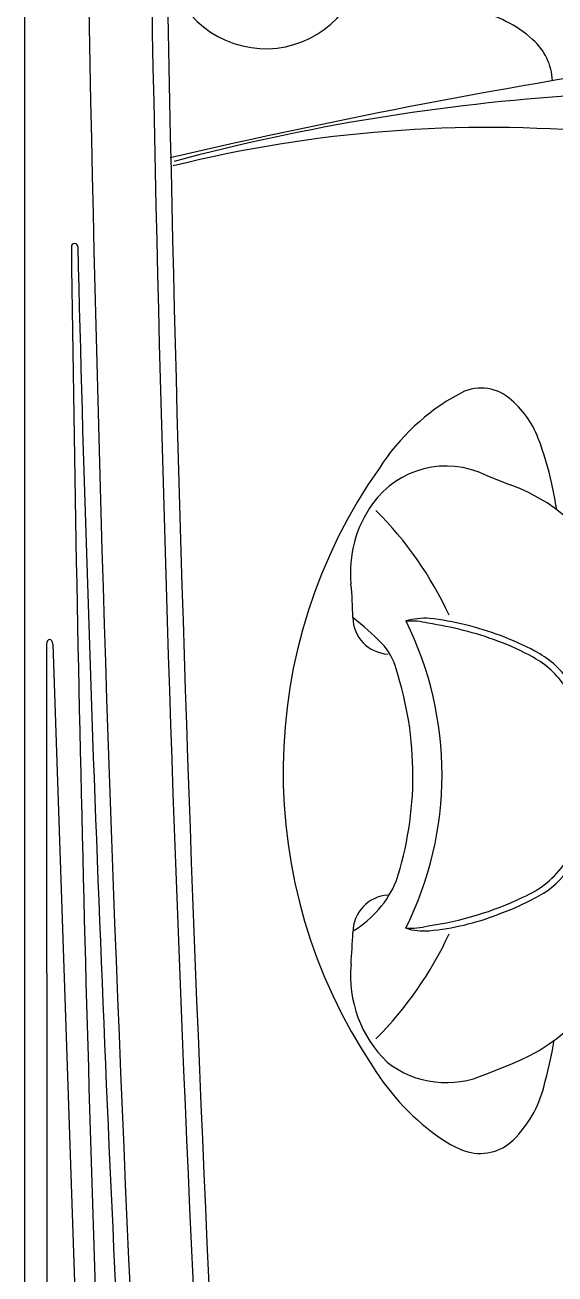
# Model space of a CAD drawing. Header units: inches. Extents: x 0 to 89, y -22 to 129.
# Drawn here: x 0 to 8.39, y 11.12 to 30.87 of the extents above; entities that cross this region are included whole.
import ezdxf

# ---------------------------------------------------------------- set-up
doc = ezdxf.new("R2010")
doc.units = ezdxf.units.IN
doc.header["$MEASUREMENT"] = 0
doc.layers.add('1', color=4, linetype='Continuous')

# ---------------------------------------------------------------- blocks, each defined once
blk = doc.blocks.new('HHPILLOW')
at = {"layer": '1', "color": 4, "linetype": 'Continuous'}
for p, q in [((-2.493662856348354, 4.753440000292542), (-2.105674256348355, 4.600845000292548)), ((-2.493535056348177, -4.721047999707391), (-2.104629956348356, -4.568089999707457))]:
    blk.add_line(p, q, dxfattribs=at)
for centre, radius, start, end in [((-3.119004480416805, 3.459933230967845), 1.436736548251412, 64.19870674311935, 144.2451829579542), ((-3.046013074246378, 1.97333275746886), 2.790709171274251, 17.21278817419931, 70.30863569432098), ((-2.775510644526026, 3.212609205210594), 1.860006189274408, 144.2451829579545, 185.5942556030285), ((-10.99441199381275, 2.407570811759829), 6.398227653638791, 0.8252452733079668, 5.594255603028535), ((-10.49181935035516, 0), 10.49181935035516, 345.3047972418675, 15.47362786403677), ((-4.010785977012585, 2.50816465960218), 0.5861228147119968, 180.8252452733078, 266.9136513492448), ((-7.360403336172316, -1.092366797708202), 4.530513219578506, 44.7353245835756, 52.33768680706847), ((-3.671249686693427, 1.427680425685203), 1.017060497694795, 75.13863876116727, 94.72266359589366), ((-4.229530244427762, -3.122801297396499), 5.59356530952322, 69.8471983880498, 81.54951745679234), ((-4.762941381420456, 1.481207604623073), 0.8739993319092445, 13.58559010926897, 44.7353245835756), ((-3.656439884655223, -1.561218937882739), 3.930143527169514, 60.85987769514308, 69.8471983880498), ((-2.481550809332161, 0.5461660116369345), 1.517378378056258, 34.44500970583191, 60.85987769514308), ((-9.079296851456325, 0.002766516183061896), 5.43337025035915, 342.019837563144, 18.05253914430314), ((-3.534976419895143, 0.01605033516303678), 2.690629813737361, 328.9514312109356, 31.06438648313755), ((-2.51206816861577, -0.492755693265071), 1.554554322597792, 293.0023584904462, 325.5708079882411), ((-5.476981758617837, -1.002620195299642), 1.70341256026332, 301.6980798579719, 336.9533845754468), ((-4.003316947791051, -2.480668104789078), 0.591956896565789, 93.7208307348171, 179.9264290603185), ((-4.133094337513969, 2.742415530218985), 5.170965863734945, 278.0715625138498, 295.5287253823751), ((-80.29190557129641, 1.855028273967328), 75.82065550482886, 356.3386680349637, 356.7224094113108), ((-3.709021773285203, -1.149635383012711), 1.264283361323205, 267.6769354812565, 283.8190420852181), ((-3.152735730338682, -1.832809565125114), 2.929212312086789, 290.9658518163026, 343.5656369317051), ((-2.737128605431531, -3.16569070989361), 1.897329023735506, 174.5894660761836, 226.1126998811895), ((-3.118934661575695, -3.349291592975266), 1.507594211195228, 231.7422641605146, 294.508790775817)]:
    blk.add_arc(centre, radius, start, end, dxfattribs=at)
at = {"layer": '1', "color": 3, "linetype": 'Continuous'}
for centre, radius, start, end in [((-8.343842003758988, 0.08990888871185021), 5.811248817310541, 24.91736302086631, 44.94840016262117), ((-8.62058809854521, 0.01949486940539913), 5.43499356366448, 333.4140667197293, 26.46126074836484), ((-3.452289777500983, 1.376618691446335), 1.111896364388132, 86.48936324076274, 105.9330261561958), ((-3.922225932262705, -2.198487745685124), 4.715708637488957, 69.3637612481715, 83.44877837011721), ((-3.754596085311849, -1.817334919903196), 4.299992489900039, 61.69831124189577, 69.6641410816807), ((-2.408811534261371, 0.6285570708679913), 1.508630504570383, 35.76937891369361, 62.6585324046079), ((-3.453319780722353, 0.01518371013122177), 2.716996479879117, 327.0779087548007, 33.38863537225082), ((-2.257117530451403, -0.7593286333198783), 1.291945886492554, 297.8632999343325, 327.0779087548007), ((-3.751636236140003, 1.839408260139109), 4.289209647383383, 289.7146680394328, 299.2887159989647), ((-3.770839475062939, 1.593224760737822), 4.065192295565401, 275.4073437173614, 291.1400841040647), ((-8.354160519047062, -0.05085203773216307), 5.823696528221809, 315.0702392536522, 335.0709258513776), ((-3.474919522467284, -1.533004503037127), 0.9249887945121534, 252.0318145650573, 275.4073437173614)]:
    blk.add_arc(centre, radius, start, end, dxfattribs=at)
blk = doc.blocks.new('65S5R')
at = {"layer": '1', "color": 3, "linetype": 'Continuous'}
for p, q in [((72.23753398406919, -85.88925041442653), (72.24021877766194, -101.101095729302)), ((72.33747978406919, -85.88758141442653), (72.84246894921571, -100.8828505236268))]:
    blk.add_line(p, q, dxfattribs=at)
for centre, radius, start, end in [((72.67940444104133, -79.60084788424734), 0.05002823141262165, 1.519342733856552, 180.624791419375), ((870.3492613534693, -69.56976444143933), 797.7829554385158, 180.7204781019591, 182.2502577887366), ((804.092669169866, -61.23499916068553), 731.5939535054194, 181.4380730578663, 183.0599771094799)]:
    blk.add_arc(centre, radius, start, end, dxfattribs=at)
blk.add_ellipse((72.28750688406919, -85.88841591442653), major_axis=(0.00127679489195364, -0.07645912936655902), ratio=0.6535897075210078, start_param=1.570796326794897, end_param=4.71238898038469, dxfattribs=at)
blk = doc.blocks.new('2010TEMPO')
at = {"layer": '1', "color": 4, "linetype": 'Continuous'}
blk.add_lwpolyline([(5.875, 88.87114139999017), (82.99553290000063, 88.87114139999017, -0.4142135623730947), (88.87053290000063, 82.99614139999017), (88.87053290000063, 5.875, -0.4142135623730958), (82.99553290000063, 0), (5.875, 0, -0.4142135623730995), (0, 5.875), (0, 82.99614139999017, -0.4142135623730957)], format="xyb", close=True, dxfattribs=at)
at = {"layer": '1', "color": 3, "linetype": 'Continuous'}
for centre, radius, start, end in [((730.0192509293795, 44.43617939998933), 729.1292411492884, 177.0277324703284, 182.9722675296716), ((727.5420730529129, 44.43618189998938), 725.6554085091209, 177.2334616297314, 182.7665383702686), ((3.808365770469663, 32.06935766126526), 1.570237979660632, 176.7884262593905, 336.1810534648637), ((6.707701843778523, 29.1465401054985), 2.001811764561239, 48.45315153153949, 77.770259070191), ((7.412179647768198, 29.94149669291039), 0.9396230091211011, 3.107633990505036, 48.45315153153949), ((25.46090505976395, -70.38197222791291), 101.8229172549516, 98.48445517462922, 103.147960053051), ((10.82082797688577, -2.981577735348651), 32.80795717027252, 93.61747501835792, 104.9430452591536), ((7.335980008889237, 8.474892856727479), 20.77829908014664, 84.92618079665911, 103.8943954183952), ((7.219874385028561, 24.4303040939825), 0.7006716883659044, 50.58541457744573, 120.9252259816631), ((8.544940240228698, 21.9710481474782), 3.493608317725275, 118.839228583357, 147.1476966243224), ((6.686205428950871, 23.78094197082919), 1.541191599889168, 21.05636678460637, 50.58541457744573), ((3.669546633707796, 22.61954881705799), 4.773692851945246, 12.04253594714105, 21.05636678460637), ((12.43383083351, 19.05660108862321), 8.34844514130514, 144.8224239040731, 213.8601778409362), ((-1.440265500258647, 21.52945921649598), 9.998487142793799, 9.64650601181288, 12.04253594714105), ((-2.344317151312225, 16.83576047454289), 10.91156731185295, 345.33416756783, 349.3264935718144), ((8.772693231863059, 16.41257826195408), 3.838232715042269, 211.534905120683, 235.6686690920943), ((6.452220480716733, 14.53363788293791), 1.81877661050716, 314.6624107941018, 345.33416756783), ((7.453800036589882, 14.48142239995423), 1.499677130097903, 235.6686690920943, 250.6787763580871), ((7.205033922070015, 13.77190053972276), 0.747808890391179, 250.6787763580871, 314.6624107941018)]:
    blk.add_arc(centre, radius, start, end, dxfattribs=at)
at = {"layer": '1', "color": 2}
blk.add_arc((729.2230082445872, 44.43628077696621), 727.0843843346468, 177.2398628755384, 182.7601520159445, dxfattribs=at)
at = {"layer": '1', "color": 3, "linetype": 'Continuous'}
blk.add_blockref('65S5R', (-71.89494008406837, 106.9676828144159), dxfattribs=at)
at = {"layer": '1', "color": 1, "linetype": 'Continuous'}
blk.add_blockref('HHPILLOW', (9.786431318643736, 19.00049917991009), dxfattribs=at)

msp = doc.modelspace()

# ---------------------------------------------------------------- block references
at = {"layer": '1'}
msp.add_blockref('2010TEMPO', (1.56319401867222e-13, -2.842170943040401e-14), dxfattribs=at)

doc.saveas('drawing.dxf')
